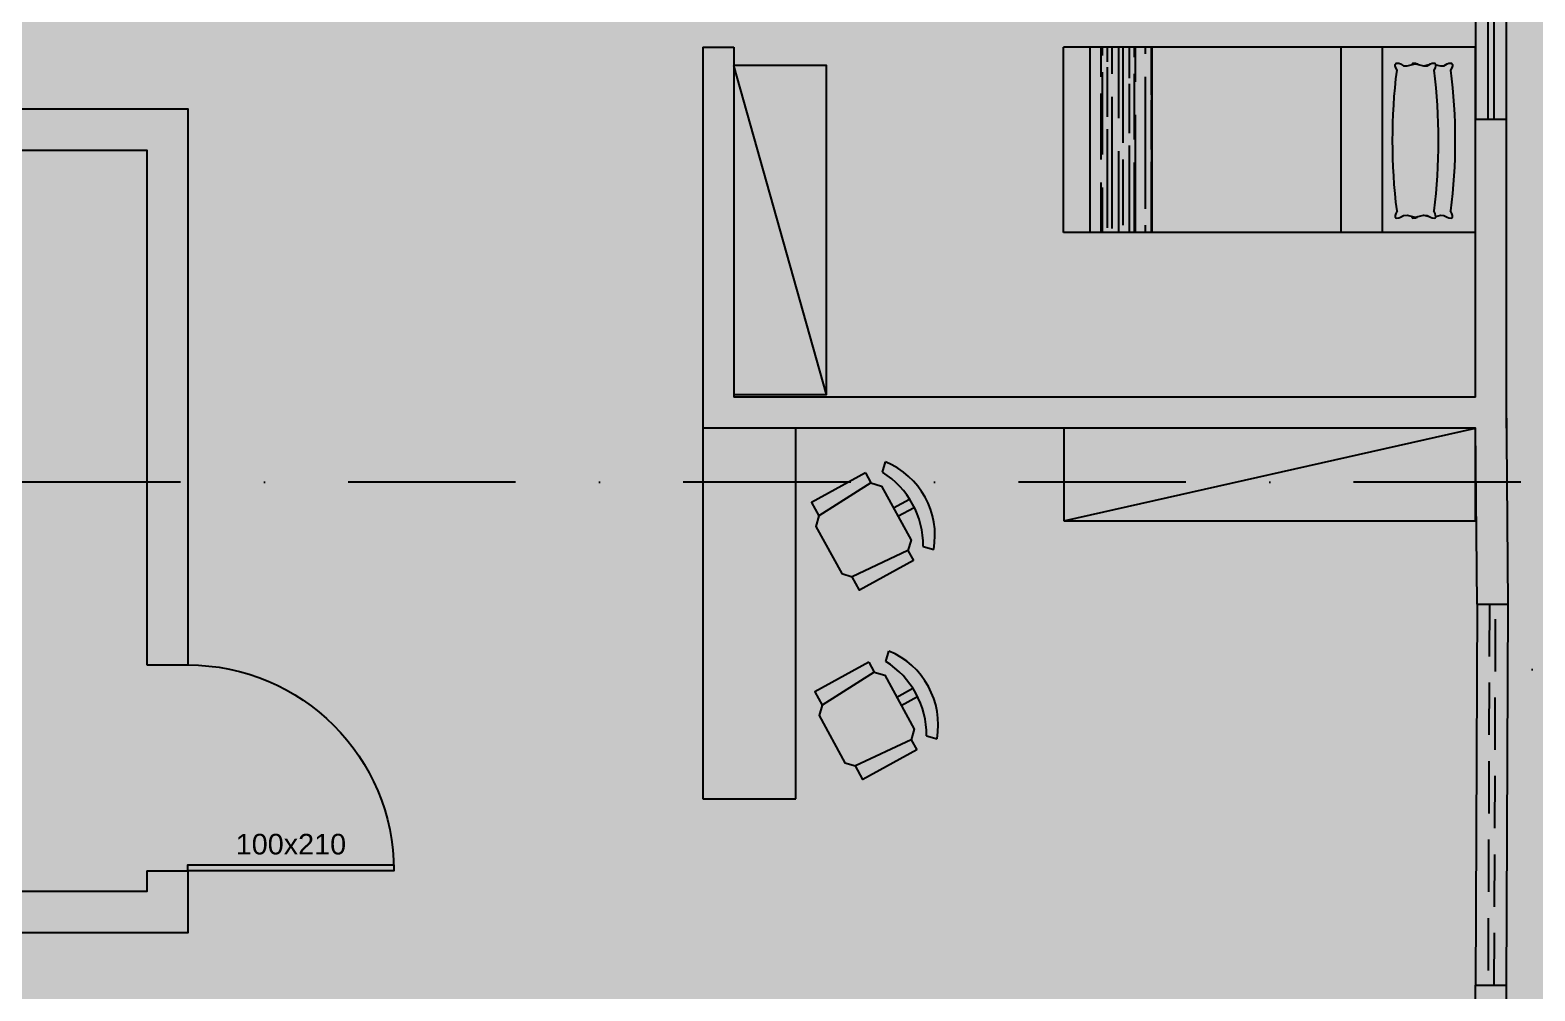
# Model space of a CAD drawing. Header units: centimetres. Extents: x 0 to 1084401, y -139216 to 99734.
# Drawn here: x 912094 to 912824, y 11545 to 12011 of the extents above; entities that cross this region are included whole.
import ezdxf
from ezdxf.enums import TextEntityAlignment as Align

# ---------------------------------------------------------------- set-up
doc = ezdxf.new("R2010")
doc.units = ezdxf.units.CM
doc.header["$LTSCALE"] = 4
doc.linetypes.add('DASHDOT', pattern=[25.4, 12.7, -6.35, 0, -6.35])
doc.linetypes.add('DASHED2', pattern=[9.524999999999999, 6.35, -3.175])
for name, color, linetype in [('0.1', 1, 'Continuous'), ('0.2', 2, 'Continuous'), ('0.4', 4, 'Continuous'), ('0.6', 6, 'Continuous'), ('02-CONT', 2, 'Continuous'), ('04', 254, 'Continuous'), ('AIT-LAY-HTC', 254, 'Continuous'), ('B-CORTE', 4, 'DASHDOT')]:
    doc.layers.add(name, color=color, linetype=linetype)
doc.styles.add('2mm 1-50', font='arial.ttf', dxfattribs={"height": 0.1})

# ---------------------------------------------------------------- blocks, each defined once
blk = doc.blocks.new('1_00e')
blk.add_lwpolyline([(-28.40539012428269, -52.25289090163764), (-25.40539012428269, -52.25289090163764), (-25.40539012428269, 47.74710909836236), (-28.40539012428269, 47.74710909836236)], close=True)
at = {"color": 1}
blk.add_arc((-28.40539012428326, -52.25289090163764), 100, 0, 90, dxfattribs=at)
blk = doc.blocks.new('CAMA-SOLTEIRO')
h = blk.add_hatch()
h.set_pattern_fill('AR-RROOF', color=256, scale=0.08, style=0)
h.set_pattern_definition([(0, (-259.2971654992087, -62.25848343646964), (0.176, 0.08), [1.2, -0.16, 0.4, -0.08]), (0, (-259.1907654992087, -62.21848343646964), (-0.08, 0.1064), [0.24, -0.0264, 0.48, -0.06]), (0, (-259.2571654992087, -62.19048343646964), (0.416, 0.0536), [0.64, -0.112, 0.32, -0.08])])
h.paths.add_polyline_path([(0.4499999999999886, -1.569999999997059), (-0.4500000000000455, -1.569999999997044), (-0.4500000000000455, -1.869999999999941), (0.4499999999999886, -1.869999999999969)])
at = {"layer": 'AIT-LAY-HTC'}
h = blk.add_hatch(color=254, dxfattribs=at)
h.paths.add_polyline_path([(0.4499999999999886, -0.6535763996212509), (-0.4499999999999886, -0.6535763996212509), (-0.4499999999999886, -1.569999999997044), (0.4499999999999886, -1.569999999997044)])
h.paths.add_polyline_path([(0.4499999999999886, -2.131628207280301e-14), (-0.4499999999999886, -7.105427357601002e-15), (-0.4500000000000455, -0.4535763996212623), (0.4499999999999886, -0.4535763996212623)])
h.paths.add_polyline_path([(0.3716982436171747, -0.373121244349754), (0.3723867664295994, -0.3861706267807321), (0.3655536251368972, -0.390699628518469), (0.3589239480322135, -0.390246726289142), (0.3496964401738865, -0.3873305654911334), (0.3375292817262334, -0.3814624037465322, -0.06240135273612517), (-0.3458491167673401, -0.3814624037465322), (-0.3580162752151068, -0.3873305654911476), (-0.3672437830732633, -0.3902467262891278), (-0.3738734601780038, -0.3906996285184547), (-0.3807066014707061, -0.3861706267807179), (-0.3800180786582814, -0.3731212443497398), (-0.3760551388454587, -0.3650755000255188), (-0.3677125645626802, -0.3491925823837292), (-0.367078841438115, -0.3321323483973302), (-0.3724699016728437, -0.3091402599489683), (-0.3738734601780038, -0.3092361431671051), (-0.3807066014707061, -0.3047071414293683), (-0.3800180786582814, -0.2916577589983902), (-0.3760551388454587, -0.2836120146741834), (-0.3731809529210182, -0.2781400276378534), (-0.3671426902825488, -0.2523877149917055), (-0.3671057082908646, -0.2513921359974702), (-0.3671426902825488, -0.2503965570033344), (-0.373180952921075, -0.2246442443571155), (-0.3760551388455156, -0.2191722573209276), (-0.3800180786582814, -0.2111265129965787), (-0.3807066014707061, -0.1980771305656006), (-0.3738734601780038, -0.1935481288278922), (-0.3724699016728437, -0.1936440120460148), (-0.367078841438115, -0.1706519235976387), (-0.3677125645626802, -0.1535916896112397), (-0.3760551388455156, -0.1377087719694785), (-0.3800180786582814, -0.1296630276452575), (-0.3807066014707061, -0.116613645214251), (-0.3738734601780038, -0.1120846434765284), (-0.3672437830733202, -0.1125375457058411), (-0.3580162752149931, -0.1154537065038497), (-0.3458491167673401, -0.1213218682484509, -0.06240135273612597), (0.3375292817262334, -0.1213218682484509), (0.3496964401739433, -0.1154537065038497), (0.3589239480322135, -0.1125375457058553), (0.3655536251368972, -0.1120846434765284), (0.3723867664295994, -0.1166136452142652), (0.3716982436171747, -0.1296630276452575), (0.3677353038042952, -0.1377087719695922), (0.3593927295215735, -0.1535916896112681), (0.3587590063970083, -0.1706519235976671), (0.364150066631737, -0.193644012046029), (0.3655536251368972, -0.193548128827878), (0.3723867664295994, -0.1980771305656006), (0.3716982436171747, -0.2111265129965929), (0.3677353038042384, -0.2191722573211123), (0.3648611178799115, -0.2246442443571297), (0.3588228552414421, -0.250396557003306), (0.358785873249758, -0.251392135997456), (0.3588228552414421, -0.2523877149917482), (0.3648611178799115, -0.2781400276378392), (0.3677353038042952, -0.2836120146742545), (0.3716982436171747, -0.2916577589984044), (0.3723867664295994, -0.3047071414293683), (0.3655536251368972, -0.3092361431670909), (0.364150066631737, -0.3091402599489825), (0.3587590063970083, -0.3321323483973586), (0.3593927295215735, -0.3491925823837292), (0.3677353038044657, -0.3650755000253483)], flags=16)
h.paths.add_polyline_path([(-0.4500000000000455, -1.869999999999926), (-0.4499999999999886, -1.99999999999995), (0.4499999999999886, -1.99999999999995), (0.4499999999999886, -1.869999999999969)])
h = blk.add_hatch(color=252, dxfattribs=at)
edge = h.paths.add_edge_path()
edge.add_line((0.3677353038042384, -0.1377087719696206), (0.3716982436171179, -0.1296630276452433))
edge.add_line((0.3716982436171747, -0.1296630276452433), (0.3723867664295994, -0.1166136452142652))
edge.add_line((0.3723867664295994, -0.1166136452142652), (0.3655536251368972, -0.1120846434765284))
edge.add_line((0.3655536251368972, -0.1120846434765284), (0.3589239480322135, -0.1125375457058411))
edge.add_line((0.3589239480322135, -0.1125375457058553), (0.3496964401739433, -0.1154537065038497))
edge.add_line((0.3496964401739433, -0.1154537065038355), (0.3375292817262334, -0.1213218682484509))
edge.add_ellipse((-0.004159917520553336, -2.848495806804841), major_axis=(1.943480023054445, 1.943480023054444), ratio=0.9999999999999957, start_angle=37.85859147788927, end_angle=52.14140852211052)
edge.add_line((-0.3458491167673401, -0.1213218682484651), (-0.35801627521505, -0.1154537065038497))
edge.add_line((-0.35801627521505, -0.1154537065038497), (-0.3672437830732633, -0.1125375457058553))
edge.add_line((-0.3672437830733202, -0.1125375457058553), (-0.3738734601780607, -0.1120846434765284))
edge.add_line((-0.3738734601780607, -0.1120846434765426), (-0.380706601470763, -0.116613645214251))
edge.add_line((-0.3807066014707061, -0.116613645214251), (-0.3800180786582814, -0.1296630276452433))
edge.add_line((-0.3800180786582814, -0.1296630276452433), (-0.3760551388454587, -0.1377087719697059))
edge.add_line((-0.3760551388454019, -0.1377087719697201), (-0.3677125645626802, -0.1535916896112681))
edge.add_line((-0.3677125645626802, -0.1535916896112681), (-0.367078841438115, -0.1706519235976671))
edge.add_line((-0.367078841438115, -0.1706519235976671), (-0.3724699016728437, -0.1936440120460148))
edge.add_line((-0.3724699016728437, -0.1936440120460148), (-0.3672437830733202, -0.1940010310572049))
edge.add_line((-0.3672437830733202, -0.1940010310572049), (-0.35801627521505, -0.1969171918551993))
edge.add_line((-0.35801627521505, -0.1969171918551993), (-0.3458491167673401, -0.2027853535998148))
edge.add_ellipse((-0.004159917520553336, -2.929959292156191), major_axis=(1.943480023054446, 1.943480023054447), ratio=0.9999999999999976, start_angle=37.85859147788932, end_angle=52.14140852211062, ccw=False)
edge.add_line((0.3375292817262334, -0.2027853535998148), (0.3496964401739433, -0.1969171918551851))
edge.add_line((0.3496964401739433, -0.1969171918551709), (0.3589239480322703, -0.1940010310572049))
edge.add_line((0.3589239480322135, -0.1940010310572049), (0.364150066631737, -0.193644012046029))
edge.add_line((0.364150066631737, -0.193644012046029), (0.3587590063970083, -0.1706519235976671))
edge.add_line((0.3587590063970083, -0.1706519235976671), (0.3593927295215735, -0.1535916896112681))
edge.add_line((0.3593927295215735, -0.1535916896112681), (0.3677353038042952, -0.1377087719696206))
edge = h.paths.add_edge_path()
edge.add_line((0.3585894172769599, -0.2513921359974987), (0.3588228552414421, -0.250396557003306))
edge.add_line((0.3588228552414421, -0.250396557003306), (0.3593927295215735, -0.2350551749626035))
edge.add_line((0.3593927295215735, -0.2350551749626035), (0.367735303804352, -0.2191722573207713))
edge.add_line((0.367735303804352, -0.2191722573207713), (0.3716982436171747, -0.2111265129966071))
edge.add_line((0.3716982436171747, -0.2111265129966071), (0.3723867664295994, -0.198077130565629))
edge.add_line((0.3723867664295994, -0.198077130565629), (0.3655536251368972, -0.1935481288278922))
edge.add_line((0.3655536251368972, -0.193548128827878), (0.3589239480322135, -0.1940010310571907))
edge.add_line((0.3589239480322135, -0.1940010310572049), (0.3496964401739433, -0.1969171918551993))
edge.add_line((0.3496964401739433, -0.1969171918551993), (0.3375292817262334, -0.2027853535998148))
edge.add_ellipse((-0.004159917520553336, -2.929959292156191), major_axis=(1.94348002305446, 1.94348002305446), ratio=0.9999999999999964, start_angle=37.85859147788919, end_angle=52.14140852211058)
edge.add_line((-0.3458491167673401, -0.2027853535998148), (-0.3580162752149931, -0.1969171918552135))
edge.add_line((-0.3580162752149931, -0.1969171918552135), (-0.3672437830733202, -0.1940010310571907))
edge.add_line((-0.3672437830733202, -0.1940010310571907), (-0.3738734601780038, -0.1935481288278638))
edge.add_line((-0.3738734601780038, -0.193548128827878), (-0.3807066014707061, -0.1980771305656006))
edge.add_line((-0.3807066014707061, -0.1980771305656006), (-0.3800180786582814, -0.2111265129965929))
edge.add_line((-0.3800180786582814, -0.2111265129965929), (-0.376055138845345, -0.2191722573210413))
edge.add_line((-0.376055138845345, -0.2191722573210413), (-0.3677125645626802, -0.2350551749625893))
edge.add_line((-0.3677125645626802, -0.2350551749626035), (-0.3671426902825488, -0.250396557003306))
edge.add_line((-0.3671426902825488, -0.2503965570032918), (-0.3669092523180666, -0.2513921359974702))
edge.add_line((-0.3669092523180666, -0.2513921359974702), (-0.3732120659238944, -0.278272720073609))
edge.add_line((-0.3732120659238944, -0.278272720073609), (-0.3759659441697067, -0.2921238786731593))
edge.add_line((-0.3759659441697067, -0.2921238786731593), (-0.3732120659238944, -0.3059750372728232))
edge.add_line((-0.3732120659238944, -0.3059750372728232), (-0.367078841438115, -0.3321323483973302))
edge.add_line((-0.367078841438115, -0.3321323483973302), (-0.3677125645626802, -0.3491925823837292))
edge.add_line((-0.3677125645626802, -0.3491925823837292), (-0.3760551388454587, -0.3650755000255756))
edge.add_line((-0.3760551388454587, -0.3650755000255756), (-0.3800180786582814, -0.3731212443497398))
edge.add_line((-0.3800180786582814, -0.3731212443497398), (-0.3807066014707061, -0.3861706267807179))
edge.add_line((-0.3807066014707061, -0.3861706267807179), (-0.3738734601780607, -0.3906996285184547))
edge.add_line((-0.3738734601780607, -0.390699628518469), (-0.3672437830733202, -0.390246726289142))
edge.add_line((-0.3672437830733202, -0.3902467262891278), (-0.35801627521505, -0.3873305654911192))
edge.add_line((-0.3580162752149931, -0.3873305654911192), (-0.3458491167673401, -0.381462403746518))
edge.add_ellipse((-0.004159917520553336, 2.345711534809816), major_axis=(1.943480023054408, 1.943480023054407), ratio=0.9999999999999963, start_angle=217.8585914778892, end_angle=232.1414085221106)
edge.add_line((0.3375292817262334, -0.3814624037465322), (0.3496964401739433, -0.3873305654911476))
edge.add_line((0.3496964401739433, -0.3873305654911476), (0.3589239480321567, -0.390246726289142))
edge.add_line((0.3589239480321567, -0.390246726289142), (0.3655536251368403, -0.3906996285184832))
edge.add_line((0.3655536251368972, -0.390699628518469), (0.3723867664295994, -0.3861706267807321))
edge.add_line((0.3723867664295994, -0.3861706267807321), (0.3716982436171747, -0.373121244349754))
edge.add_line((0.3716982436171747, -0.3731212443497398), (0.3677353038042384, -0.3650755000254762))
edge.add_line((0.3677353038042384, -0.3650755000254762), (0.3593927295215735, -0.3491925823837292))
edge.add_line((0.3593927295215735, -0.3491925823837292), (0.3587590063970083, -0.3321323483973302))
edge.add_line((0.3587590063970083, -0.3321323483973444), (0.3648922308827878, -0.3059750372727663))
edge.add_line((0.3648922308827878, -0.3059750372727521), (0.3676461091286001, -0.2921238786731735))
edge.add_line((0.3676461091286001, -0.2921238786731735), (0.3648922308827878, -0.2782727200736659))
edge.add_line((0.3648922308827878, -0.2782727200736659), (0.3585894172769599, -0.2513921359974987))
for points in [[(0.4499999999999886, -0.6535763996212509), (0.4499999999999886, -0.4535763996212623), (-0.4499999999999886, -0.4535763996212623), (-0.4499999999999886, -0.6535763996212509)], [(-0.4499999999999886, -1.569999999997044), (0.4499999999999886, -1.569999999997044), (0.4499999999999886, -1.869999999999955), (-0.4499999999999886, -1.869999999999955)]]:
    blk.add_hatch(color=252, dxfattribs=at).paths.add_polyline_path(points)
for p, q in [((-0.4500000000000455, 7.105427357601002e-15), (0.4499999999999886, -7.105427357601002e-15)), ((-0.4500000000000455, 7.105427357601002e-15), (-0.4499999999999886, -1.99999999999995)), ((0.4499999999999886, -7.105427357601002e-15), (0.4499999999999886, -1.99999999999995)), ((0.4499999999999886, -0.05000000000000426), (0.4499999999999886, -1.949999999999953)), ((0.4499999999999886, -0.4535763996212623), (-0.4499999999999886, -0.4535763996212623)), ((0.4499999999999886, -0.6535763996212509), (-0.4499999999999886, -0.6535763996212509)), ((-0.4499999999999886, -1.569999999997044), (0.4499999999999886, -1.569999999997044)), ((-0.4499999999999886, -1.869999999999941), (0.4499999999999886, -1.869999999999955)), ((-0.4499999999999886, -1.99999999999995), (0.4499999999999886, -1.99999999999995))]:
    blk.add_line(p, q)
for points in [[(-0.3724699016728437, -0.1936440120460148), (-0.367078841438115, -0.1706519235976529), (-0.3677125645626802, -0.1535916896112539), (-0.3760551388454587, -0.1377087719695353), (-0.3800180786582814, -0.1296630276452433), (-0.3807066014707061, -0.1166136452142652), (-0.3738734601780038, -0.1120846434765284), (-0.3672437830733202, -0.1125375457058553), (-0.35801627521505, -0.1154537065038497), (-0.3458491167673401, -0.1213218682484651)], [(0.364150066631737, -0.1936440120460148), (0.3587590063970083, -0.1706519235976671), (0.3593927295215735, -0.1535916896112539), (0.3677353038042952, -0.1377087719695496), (0.3716982436171747, -0.1296630276452575), (0.3723867664295994, -0.1166136452142652), (0.3655536251368972, -0.1120846434765284), (0.3589239480322135, -0.1125375457058553), (0.3496964401739433, -0.1154537065038497), (0.3375292817262334, -0.1213218682484651)], [(-0.3458491167673401, -0.3814624037465322), (-0.35801627521505, -0.3873305654911476), (-0.3672437830733202, -0.3902467262891278), (-0.3738734601780038, -0.3906996285184547), (-0.3807066014707061, -0.3861706267807179), (-0.3800180786582814, -0.3731212443497398), (-0.3760551388454587, -0.3650755000254478), (-0.3677125645626802, -0.3491925823837292), (-0.367078841438115, -0.3321323483973302), (-0.3732120659238944, -0.3059750372727663), (-0.3759659441697067, -0.2921238786731593), (-0.3732120659238944, -0.2782727200735664), (-0.367078841438115, -0.2521154089490025), (-0.3677125645626802, -0.2350551749626035), (-0.3760551388454587, -0.219172257320885), (-0.3800180786582814, -0.2111265129965929), (-0.3807066014707061, -0.1980771305656148), (-0.3738734601780038, -0.193548128827878), (-0.3672437830733202, -0.1940010310572049), (-0.35801627521505, -0.1969171918551993), (-0.3458491167673401, -0.2027853535998148)], [(0.3375292817262334, -0.3814624037465322), (0.3496964401739433, -0.3873305654911476), (0.3589239480322135, -0.390246726289142), (0.3655536251368972, -0.390699628518469), (0.3723867664295994, -0.3861706267807321), (0.3716982436171747, -0.373121244349754), (0.3677353038042952, -0.365075500025462), (0.3593927295215735, -0.3491925823837434), (0.3587590063970083, -0.3321323483973444), (0.3648922308827878, -0.3059750372727805), (0.3676461091286001, -0.2921238786731735), (0.3648922308827878, -0.2782727200735806), (0.3587590063970083, -0.2521154089490167), (0.3593927295215735, -0.2350551749626035), (0.3677353038042952, -0.219172257320885), (0.3716982436171747, -0.2111265129966071), (0.3723867664295994, -0.1980771305656148), (0.3655536251368972, -0.193548128827878), (0.3589239480322135, -0.1940010310572049), (0.3496964401739433, -0.1969171918551993), (0.3375292817262334, -0.2027853535998148)], [(-0.3724699016728437, -0.3091402599489825), (-0.3738734601780038, -0.3092361431671051), (-0.3807066014707061, -0.3047071414293683), (-0.3800180786582814, -0.2916577589983902), (-0.3760551388454587, -0.2836120146740981), (-0.373180952921075, -0.2781400276378818)], [(-0.3671426902825488, -0.2523877149916771), (-0.367078841438115, -0.2506688630459806), (-0.373180952921075, -0.2246442443571155)], [(0.3588228552414421, -0.2523877149916913), (0.3587590063970083, -0.2506688630459948), (0.3648611178799115, -0.2246442443571155)], [(0.364150066631737, -0.3091402599489825), (0.3655536251368972, -0.3092361431671051), (0.3723867664295994, -0.3047071414293825), (0.3716982436171747, -0.2916577589983902), (0.3677353038042952, -0.2836120146740981), (0.3648611178799115, -0.2781400276378818)]]:
    blk.add_lwpolyline(points)
for centre, radius, start, end in [((-0.004159917520553336, -2.848495806804841), 2.748495806804713, 82.85859147788834, 97.14140852211166), ((-0.004159917520553336, -2.929959292156191), 2.748495806804713, 82.85859147788834, 97.14140852211166), ((-0.004159917520553336, 2.345711534809816), 2.748495806804664, 262.8585914778884, 277.1414085221116)]:
    blk.add_arc(centre, radius, start, end)
blk = doc.blocks.new('cadeira31')
for p, q in [((533.9806244677055, 108.8269194911651), (525.4942774994332, 108.8269194911651)), ((533.9806244677055, 104.4680482461251), (525.5461243864366, 104.4680482461251))]:
    blk.add_line(p, q)
for points in [[(530.4662819320722, 126.449034984094), (526.9519393964405, 129.9633775197264)], [(537.494967003337, 89.5484383599551), (533.9806244677046, 93.06278089558751), (533.9806244677046, 121.1775211806461), (537.494967003337, 124.6918637162785)], [(537.494967003337, 129.9633775197264), (565.6097072883948, 129.9633775197264), (565.6097072883948, 122.9346924484623)], [(537.494967003337, 124.6918637162785), (537.494967003337, 129.9633775197264)], [(537.494967003337, 124.6918637162785), (565.6097072883948, 122.9346924484623)], [(565.6097072883948, 91.3056096277713), (569.124049824028, 94.81995216340371), (569.124049824028, 119.4203499128299), (565.6097072883948, 122.9346924484623)], [(537.494967003337, 84.2769245565072), (565.6097072883948, 84.2769245565072), (565.6097072883948, 91.3056096277713)], [(537.494967003337, 89.5484383599551), (565.6097072883948, 91.3056096277713)], [(537.494967003337, 84.2769245565072), (537.494967003337, 89.54843835995581)], [(530.4662819320722, 87.7912670921396), (526.9519393964405, 84.2769245565072)]]:
    blk.add_lwpolyline(points)
for centre, radius, start, end in [((555.505972498453, 107.120151038117), 36.56700428639113, 141.3401917459098, 218.65980825409), ((565.2582730348328, 107.120151038117), 39.80060802916926, 150.9453959009229, 209.0546040990771)]:
    blk.add_arc(centre, radius, start, end)

msp = doc.modelspace()

# ---------------------------------------------------------------- hatches: boundary and pattern name
at = {"layer": '0.2', "true_color": 0x000000}
h = msp.add_hatch(color=18, dxfattribs=at)
h.dxf.hatch_style = 1
h.paths.add_polyline_path([(909238.234680186, 12513.01251930817), (907978.234680186, 12513.01251930817), (907978.234680186, 11823.01587522103), (907993.234680186, 11823.01587522103), (907993.234680186, 11838.01587522103), (907993.234680186, 12498.01251930817), (909223.234680186, 12498.01251930817), (909223.234680186, 11838.01587522103), (908158.234680186, 11838.01587522103), (908158.234680186, 11823.01587522103), (909238.234680186, 11823.01587522103)])
h.paths.add_polyline_path([(909458.234680186, 12513.01251930817), (909238.234680186, 12513.01251930817), (909238.234680186, 12253.01251930817), (909283.7346805937, 12253.01251930817), (909283.7346805937, 12253.01251936172), (909283.7346805937, 12264.01251929921), (909283.7346805937, 12268.01251930817), (909253.234680186, 12268.01251930817), (909253.234680186, 12498.01251930817), (909443.234680186, 12498.01251930817), (909443.234680186, 12268.01251930817), (909435.7346814985, 12268.01251930817), (909435.7346814985, 12253.01251930817), (909443.234680186, 12253.01251930817), (909443.234680186, 12123.01251930817), (909443.234680186, 12108.01251930817), (909458.234680186, 12108.01251930817), (909458.234680186, 12123.01251930817), (909548.234680186, 12123.01251930817), (909548.234680186, 12138.01251930817), (909458.234680186, 12138.01251930817), (909458.234680186, 12498.01251930817)])
h.paths.add_polyline_path([(909488.234680186, 12513.01251930817), (909458.234680186, 12513.01251930817), (909458.234680186, 12498.01251930817), (909488.234680186, 12498.01251930817)], flags=17)
h.paths.add_polyline_path([(909693.234680186, 12498.01251930817), (909744.234680186, 12498.01251930817), (909744.234680186, 12513.01251930817), (909678.234680186, 12513.01251930817), (909648.234680186, 12513.01251930817), (909648.234680186, 12498.01251930817), (909678.234680186, 12498.01251930817), (909678.234680186, 12138.01251930817), (909668.234680186, 12138.01251930817), (909668.234680186, 12123.01251930817), (909693.234680186, 12123.01251930817), (909845.234680186, 12123.01251930817), (909845.234680186, 12138.01251930817), (909693.234680186, 12138.01251930817), (909693.234680186, 12438.01251930817)])
h.paths.add_polyline_path([(909990.234680186, 12498.01251930817), (910085.234680186, 12498.01251930817), (910085.234680186, 12513.01251930817), (909975.234680186, 12513.01251930817), (909924.234680186, 12513.01251930817), (909924.234680186, 12498.01251930817), (909975.234680186, 12498.01251930817), (909975.234680186, 12438.01251930817), (909975.234680186, 12138.01251930817), (909965.234680186, 12138.01251930817), (909965.234680186, 12123.01251930817), (909990.234680186, 12123.01251930817), (910000.234680186, 12123.01251930817), (910000.234680186, 12138.01251930817), (909990.234680186, 12138.01251930817)])
h.paths.add_polyline_path([(910930.234680186, 12138.01251930826), (910620.234680186, 12138.01251930817), (910610.234680186, 12138.01251930817), (910610.234680186, 12148.01251930817), (910595.234680186, 12148.01251930817), (910595.234680186, 12138.01251930817), (910395.234680186, 12138.01251930817), (910395.234680186, 12498.01251930817), (910450.234680186, 12498.01251930817), (910450.234680186, 12513.01251930817), (910380.234680186, 12513.01251930817), (910285.234680186, 12513.01251930817), (910285.234680186, 12498.01251930817), (910380.234680186, 12498.01251930817), (910380.234680186, 12138.01251930817), (910100.234680186, 12138.01251930817), (910100.234680186, 12123.01251930817), (910395.234680186, 12123.01251930817), (910620.234680186, 12123.01251930817), (910930.234680186, 12123.01251930817)])
h.paths.add_polyline_path([(910610.234680186, 12498.01251930817), (910745.234680186, 12498.01251930817), (910745.234680186, 12513.01251930817), (910595.234680186, 12513.01251930817), (910540.234680186, 12513.01251930817), (910540.234680186, 12498.01251930817), (910595.234680186, 12498.01251930817), (910595.234680186, 12268.01251930817), (910610.234680186, 12268.01251930817)], flags=17)
h.paths.add_polyline_path([(911075.2346801861, 12498.01251930816), (911130.2346801861, 12498.01251930816), (911130.2346801861, 12513.01251930816), (911060.2346801861, 12513.01251930816), (910925.234680186, 12513.01251930817), (910925.234680186, 12498.01251930817), (911060.2346801861, 12498.01251930817), (911060.2346801861, 12138.0125193083), (911050.234680186, 12138.0125193083), (911050.234680186, 12123.01251930817), (911075.234680186, 12123.01251930817), (911300.2346801861, 12123.01251930816), (911610.2346801861, 12123.01251930816), (911610.2346801861, 12138.01251930816), (911300.2346801861, 12138.01251930816), (911290.2346801861, 12138.01251930816), (911290.2346801861, 12148.01251930816), (911275.2346801861, 12148.01251930816), (911275.2346801861, 12138.01251930816), (911075.2346801861, 12138.01251930816)])
h.paths.add_polyline_path([(911290.2346801861, 12498.01251930816), (911425.2346801861, 12498.01251930816), (911425.2346801861, 12513.01251930816), (911275.2346801861, 12513.01251930816), (911220.2346801861, 12513.01251930816), (911220.2346801861, 12498.01251930816), (911275.2346801861, 12498.01251930816), (911275.2346801861, 12268.01251930816), (911290.2346801861, 12268.01251930816)], flags=17)
h.paths.add_polyline_path([(911755.2346801861, 12498.01251930817), (911810.2346801861, 12498.01251930817), (911810.2346801861, 12513.01251930817), (911740.2346801861, 12513.01251930817), (911605.2346801861, 12513.01251930816), (911605.2346801861, 12498.01251930816), (911740.2346801861, 12498.01251930816), (911740.2346801861, 12138.01251930816), (911730.2346801861, 12138.01251930816), (911730.2346801861, 12123.01251930816), (911755.2346801861, 12123.01251930816), (911980.2346801861, 12123.01251930817), (912290.2346801861, 12123.01251930817), (912290.2346801861, 12138.01251930817), (911980.2346801861, 12138.01251930817), (911970.2346801861, 12138.01251930817), (911970.2346801861, 12148.01251930817), (911955.2346801861, 12148.01251930817), (911955.2346801861, 12138.01251930817), (911755.2346801861, 12138.01251930817)])
h.paths.add_polyline_path([(911970.2346801861, 12498.01251930817), (912105.2346801861, 12498.01251930817), (912105.2346801861, 12513.01251930817), (911955.2346801861, 12513.01251930817), (911900.2346801861, 12513.01251930817), (911900.2346801861, 12498.01251930817), (911955.2346801861, 12498.01251930817), (911955.2346801861, 12268.01251930817), (911970.2346801861, 12268.01251930817)], flags=17)
h.paths.add_polyline_path([(909519.2346801861, 11598.01251930816), (909458.234680186, 11598.01251930816), (909458.234680186, 11791.69509158889), (909443.234680186, 11791.69509158889), (909443.234680186, 11583.01251930816), (909519.2346801861, 11583.01251930816)])
h.paths.add_polyline_path([(909458.234680186, 11958.01251930816), (909540.2346801863, 11958.01251930816), (909540.2346801863, 11973.01251930816), (909458.234680186, 11973.01251930816), (909458.234680186, 11988.01251930817), (909450.734680186, 11988.01251930817), (909443.234680186, 11988.01251930816), (909443.234680186, 11973.01251930816), (909443.234680186, 11896.48006278808), (909425.734680186, 11896.48006278808), (909425.734680186, 11888.98006278808), (909425.734680186, 11881.48006278808), (909443.234680186, 11881.48006278808), (909443.234680186, 11791.69509158889), (909458.234680186, 11791.69509158889), (909458.234680186, 11843.20322120492)])
h.paths.add_polyline_path([(909255.734680186, 11896.48006278808), (909238.234680186, 11896.48006278808), (909238.234680186, 11881.48006278808), (909255.734680186, 11881.48006278808)])
h.paths.add_polyline_path([(909685.2346801863, 11958.01251930816), (909885.2346801863, 11958.01251930816), (909885.2346801863, 11948.01251930816), (909900.2346801863, 11948.01251930816), (909900.2346801863, 11958.01251930816), (910220.2346801863, 11958.01251930816), (910220.2346801863, 11973.01251930816), (909670.2346801863, 11973.01251930816), (909660.2346801863, 11973.01251930816), (909660.2346801863, 11958.01251930816), (909670.2346801863, 11958.01251930816), (909670.2346801863, 11791.69509158889), (909685.2346801863, 11791.69509158889)])
h.paths.add_polyline_path([(909685.2346801863, 11791.69509158889), (909670.2346801863, 11791.69509158889), (909670.2346801863, 11598.01251930816), (909609.2346801861, 11598.01251930816), (909609.2346801861, 11583.01251930816), (909685.2346801863, 11583.01251930816), (909740.2346801863, 11583.01251930816), (909740.2346801863, 11598.01251930816), (909685.2346801863, 11598.01251930816)])
h.paths.add_polyline_path([(910035.2346801863, 11598.01248478542), (909980.2346770478, 11598.01251930817), (909900.2346801863, 11598.01251930816), (909900.2346801863, 11791.69509158889), (909885.2346801863, 11791.69509158889), (909885.2346801863, 11598.01251930816), (909830.2346801863, 11598.01251930816), (909830.2346801863, 11583.01251930816), (909900.2346801863, 11583.01251930816), (910035.2346801863, 11583.01251930816)])
h.paths.add_polyline_path([(909900.2346801863, 11828.01251930816), (909885.2346801863, 11828.01251930816), (909885.2346801863, 11791.69509158889), (909900.2346801863, 11791.69509158889)], flags=17)
h.paths.add_polyline_path([(910477.7346801863, 11598.01251930816), (910365.2346801863, 11598.01251930816), (910365.2346801863, 11791.69509158889), (910350.2346801863, 11791.69509158889), (910350.2346801863, 11598.01251930816), (910215.2346801863, 11598.01251930816), (910215.2346801863, 11583.01251930816), (910365.2346801863, 11583.01251930816), (910477.7346801863, 11583.01251930816)])
h.paths.add_polyline_path([(910365.2346801863, 11973.01251930816), (910340.2346801863, 11973.01251930816), (910340.2346801863, 11958.01251930816), (910350.2346801863, 11958.01251930816), (910350.2346801863, 11791.69509158889), (910365.2346801863, 11791.69509158889)])
h.paths.add_polyline_path([(910925.2346801863, 11791.69509158889), (910910.2346801863, 11791.69509158889), (910910.2346801863, 11598.01251930816), (910797.7346801863, 11598.01251930816), (910797.7346801863, 11583.01251930816), (910910.2346801863, 11583.01251930816), (910980.2346801863, 11583.01251930816), (910980.2346801863, 11598.01251930816), (910925.2346801863, 11598.01251930816)])
h.paths.add_polyline_path([(910925.2346801863, 11958.01251930816), (911125.2346801863, 11958.01251930816), (911125.2346801863, 11948.01251930816), (911140.2346801863, 11948.01251930816), (911140.2346801863, 11958.01251930816), (911150.2346801863, 11958.01251930816), (911460.2346801863, 11958.01251930816), (911460.2346801863, 11973.01251930816), (911150.2346801863, 11973.01251930816), (910910.2346801863, 11973.01251930816), (910910.2346801863, 11791.69509158889), (910925.2346801863, 11791.69509158889)])
h.paths.add_polyline_path([(911140.2346801863, 11791.69509158889), (911125.2346801863, 11791.69509158889), (911125.2346801863, 11598.01251930816), (911070.2346801863, 11598.01251930816), (911070.2346801863, 11583.01251930816), (911140.2346801863, 11583.01251930816), (911275.2346801863, 11583.01251930816), (911275.2346801863, 11598.01248478542), (911220.2346770478, 11598.01251930817), (911140.2346801863, 11598.01251930816)])
h.paths.add_polyline_path([(911140.2346801863, 11828.01251930816), (911125.2346801863, 11828.01251930816), (911125.2346801863, 11791.69509158889), (911140.2346801863, 11791.69509158889)], flags=17)
h.paths.add_polyline_path([(912170.2346801863, 11603.01251930813), (912150.2346801863, 11603.01251930813), (912150.2346801863, 11593.01251930813), (911610.2346801863, 11593.01251930813), (911610.2346801863, 11791.69509158889), (911590.2346801863, 11791.69509158889), (911590.2346801863, 11598.01251930816), (911455.2346801863, 11598.01251930816), (911455.2346801863, 11583.01251930816), (911590.2346801863, 11583.01251930816), (911590.2346801863, 11368.01251930813), (911590.2346801861, 11348.01251930813), (911605.2346801861, 11348.01251930812), (911605.2346801863, 11368.01251930813), (911850.2346801863, 11368.01251930813), (911850.2346801863, 11413.51251971582), (911850.2346801327, 11413.51251971582), (911839.2346801952, 11413.51251971582), (911835.2346801863, 11413.51251971582), (911835.2346801863, 11383.01251930813), (911605.2346801863, 11383.01251930813), (911605.2346801863, 11573.01251930813), (911835.2346801863, 11573.01251930813), (911835.2346801863, 11565.5125206206), (911850.2346801863, 11565.5125206206), (911850.2346801863, 11573.01251930813), (912170.2346801863, 11573.01251930813)])
h.paths.add_polyline_path([(911610.2346801863, 11953.01251930816), (912150.2346801863, 11953.01251930816), (912150.2346801863, 11791.69509158889), (912170.2346801863, 11791.69509158889), (912170.2346801863, 11973.01251930816), (911590.2346801863, 11973.01251930816), (911580.2346801863, 11973.01251930816), (911580.2346801863, 11958.01251930816), (911590.2346801863, 11958.01251930816), (911590.2346801863, 11791.69509158889), (911610.2346801863, 11791.69509158889)])
h.paths.add_polyline_path([(912170.2346801863, 11791.69509158889), (912150.2346801863, 11791.69509158889), (912150.2346801863, 11703.01251930813), (912170.2346801863, 11703.01251930813)], flags=17)
h.paths.add_polyline_path([(912810.2346801861, 11547.51251930817), (912795.2346801861, 11547.51251930817), (912795.2346801861, 11497.01251930817), (912595.437256688, 11497.01251930817), (912435.2346801861, 11497.01251930817), (912420.2346801861, 11497.01251930817), (912420.2346801861, 11482.01251930817), (912420.2346801861, 11382.01251930817), (912435.2346801861, 11382.01251930817), (912435.2346801861, 11482.01251930817), (912685.4164668879, 11482.01251930817), (912795.2346801861, 11482.01251930817), (912795.2346801861, 11427.01251930817), (912810.2346801861, 11427.01251930817), (912810.2346801861, 11497.01251930817)])
h.paths.add_polyline_path([(912810.2346801861, 11307.01251930817), (912795.2346801861, 11307.01251930817), (912795.2346801861, 11252.01251930817), (912435.2346801861, 11252.01251930817), (912435.2346801861, 11262.01251930817), (912420.2346801861, 11262.01251930817), (912420.2346801861, 11237.01251930817), (912420.2346801861, 11227.01251930817), (912435.2346801861, 11227.01251930817), (912435.2346801861, 11237.01251930817), (912795.2346801861, 11237.01251930817), (912795.2346801861, 11102.01251930817), (912810.2346801861, 11102.01251930817), (912810.2346801861, 11252.01251930817)])
h.paths.add_polyline_path([(912435.2346801861, 11107.01251930817), (912420.2346801861, 11107.01251930817), (912420.2346801861, 10797.01251930817), (912420.2346801861, 10557.01251930817), (912420.2346801861, 10387.01251930817), (912435.2346801861, 10387.01251930817), (912435.2346801861, 10557.01251930817), (912480.2346801861, 10557.01251930817), (912795.2346801861, 10557.01251930817), (912795.2346801861, 10422.01251930817), (912810.2346801861, 10422.01251930817), (912810.2346801861, 10572.01251930817), (912810.2346801861, 10627.01251930817), (912795.2346801861, 10627.01251930817), (912795.2346801861, 10572.01251930817), (912435.2346801861, 10572.01251930817), (912435.2346801861, 10772.01251930817), (912445.2346801861, 10772.01251930817), (912445.2346801861, 10787.01251930817), (912435.2346801861, 10787.01251930817), (912435.2346801861, 10797.01251930817)])
h.paths.add_polyline_path([(912810.2346801861, 10922.01251930817), (912795.2346801861, 10922.01251930817), (912795.2346801861, 10787.01251930817), (912565.2346801861, 10787.01251930817), (912565.2346801861, 10772.01251930817), (912795.2346801861, 10772.01251930817), (912795.2346801861, 10717.01251930817), (912810.2346801861, 10717.01251930817), (912810.2346801861, 10787.01251930817)], flags=17)
h.paths.add_polyline_path([(912810.2346801861, 10242.01251930817), (912795.2346801861, 10242.01251930817), (912795.2346801861, 10107.01251930817), (912565.2346801861, 10107.01251930817), (912565.2346801861, 10092.01251930817), (912795.2346801861, 10092.01251930817), (912795.2346801861, 10037.01251930817), (912810.2346801861, 10037.01251930817), (912810.2346801861, 10107.01251930817)], flags=17)
h.paths.add_polyline_path([(912435.2346801861, 10092.01251930817), (912445.2346801861, 10092.01251930817), (912445.2346801861, 10107.01251930817), (912435.2346801861, 10107.01251930817), (912435.2346801861, 10267.01251930817), (912410.2346801861, 10267.01251930817), (912410.2346801861, 10252.01251930817), (912420.2346801861, 10252.01251930817), (912420.2346801861, 9892.01251930817), (912285.2346801861, 9892.01251930817), (912285.2346801861, 9877.01251930817), (912435.2346801861, 9877.01251930817), (912810.2346801861, 9877.01251930817), (912810.2346801861, 9947.01251930817), (912795.2346801861, 9947.01251930817), (912795.2346801861, 9892.01251930817), (912435.2346801861, 9892.01251930817)])
h.paths.add_polyline_path([(912290.2346801861, 10267.01251930817), (911980.2346801861, 10267.01251930817), (911740.2346801861, 10267.01251930817), (911730.2346801861, 10267.01251930818), (911730.2346801861, 10252.01251930818), (911740.2346801861, 10252.01251930818), (911740.2346801861, 9892.012519308182), (911605.2346801861, 9892.012519308182), (911605.2346801861, 9877.012519308182), (911755.2346801861, 9877.012519308182), (911810.2346801861, 9877.01251930817), (911810.2346801861, 9892.01251930817), (911755.2346801861, 9892.01251930817), (911755.2346801861, 10252.01251930817), (911955.2346801861, 10252.01251930817), (911955.2346801861, 10242.01251930817), (911970.2346801861, 10242.01251930817), (911970.2346801861, 10252.01251930817), (911980.2346801861, 10252.01251930817), (912290.2346801861, 10252.01251930817)])
h.paths.add_polyline_path([(911970.2346801861, 10122.01251930817), (911955.2346801861, 10122.01251930817), (911955.2346801861, 9892.01251930817), (911900.2346801861, 9892.01251930817), (911900.2346801861, 9877.01251930817), (911970.2346801861, 9877.01251930817), (912105.2346801861, 9877.01251930817), (912105.2346801861, 9892.012484785424), (912050.2346770477, 9892.01251930818), (911970.2346801861, 9892.01251930817)], flags=17)
h.paths.add_polyline_path([(911610.2346801861, 10267.01251930818), (911300.2346801861, 10267.01251930818), (911060.2346801861, 10267.01251930818), (911050.2346801861, 10267.01251930818), (911050.2346801861, 10252.01251930818), (911060.2346801861, 10252.01251930818), (911060.2346801861, 9892.012519308179), (910925.2346801861, 9892.012519308179), (910925.2346801861, 9877.012519308179), (911075.2346801861, 9877.012519308179), (911130.2346801861, 9877.012519308182), (911130.2346801861, 9892.012519308182), (911075.2346801861, 9892.012519308182), (911075.2346801861, 10252.01251930818), (911275.2346801861, 10252.01251930818), (911275.2346801861, 10242.01251930818), (911290.2346801861, 10242.01251930818), (911290.2346801861, 10252.01251930818), (911300.2346801861, 10252.01251930818), (911610.2346801861, 10252.01251930818)])
h.paths.add_polyline_path([(911290.2346801861, 10122.01251930818), (911275.2346801861, 10122.01251930818), (911275.2346801861, 9892.012519308182), (911220.2346801861, 9892.012519308182), (911220.2346801861, 9877.012519308182), (911290.2346801861, 9877.012519308182), (911425.2346801861, 9877.012519308182), (911425.2346801861, 9892.012484785435), (911370.2346770477, 9892.012519308193), (911290.2346801861, 9892.012519308182)], flags=17)
h.paths.add_polyline_path([(910610.2346801861, 10122.01251930818), (910595.2346801861, 10122.01251930818), (910595.2346801861, 9892.012519308179), (910540.2346801861, 9892.012519308179), (910540.2346801861, 9877.012519308179), (910610.2346801861, 9877.012519308179), (910745.2346801861, 9877.012519308179), (910745.2346801861, 9892.012484785431), (910690.2346770477, 9892.01251930819), (910610.2346801861, 9892.012519308179)], flags=17)
h.paths.add_polyline_path([(910930.2346801861, 10267.01251930818), (910620.2346801861, 10267.01251930818), (910380.2346801861, 10267.01251930818), (910370.2346801861, 10267.01251930817), (910370.2346801861, 10252.01251930817), (910380.2346801861, 10252.01251930817), (910380.2346801861, 9892.012519308175), (910245.2346801861, 9892.012519308175), (910245.2346801861, 9877.012519308175), (910395.2346801861, 9877.012519308175), (910450.2346801861, 9877.012519308179), (910450.2346801861, 9892.012519308179), (910395.2346801861, 9892.012519308179), (910395.2346801861, 10252.01251930818), (910595.2346801861, 10252.01251930818), (910595.2346801861, 10242.01251930818), (910610.2346801861, 10242.01251930818), (910610.2346801861, 10252.01251930818), (910620.2346801861, 10252.01251930818), (910930.2346801861, 10252.01251930818)])
h.paths.add_polyline_path([(909930.2346801861, 10122.01251930817), (909915.2346801861, 10122.01251930817), (909915.2346801861, 9892.012519308175), (909860.2346801861, 9892.012519308175), (909860.2346801861, 9877.012519308175), (909930.2346801861, 9877.012519308175), (910065.2346801861, 9877.012519308175), (910065.2346801861, 9892.012484785428), (910010.2346770477, 9892.012519308186), (909930.2346801861, 9892.012519308175)])
h.paths.add_polyline_path([(910395.2346801861, 10792.01251930818), (910450.2346801861, 10792.01251930818), (910450.2346801861, 10807.01251930818), (910380.2346801861, 10807.01251930818), (910245.2346801861, 10807.01251930817), (910245.2346801861, 10792.01251930817), (910380.2346801861, 10792.01251930817), (910380.2346801861, 10432.01251930817), (910370.2346801861, 10432.01251930817), (910370.2346801861, 10417.01251930817), (910395.2346801861, 10417.01251930817), (910620.2346801861, 10417.01251930818), (910930.2346801861, 10417.01251930818), (910930.2346801861, 10432.01251930818), (910620.2346801861, 10432.01251930818), (910610.2346801861, 10432.01251930818), (910610.2346801861, 10442.01251930818), (910595.2346801861, 10442.01251930818), (910595.2346801861, 10432.01251930818), (910395.2346801861, 10432.01251930818)])
h.paths.add_polyline_path([(909930.2346801861, 10792.01251930817), (910065.2346801861, 10792.01251930817), (910065.2346801861, 10807.01251930817), (909915.2346801861, 10807.01251930817), (909860.2346801861, 10807.01251930817), (909860.2346801861, 10792.01251930817), (909915.2346801861, 10792.01251930817), (909915.2346801861, 10562.01251930817), (909930.2346801861, 10562.01251930817)])
h.paths.add_polyline_path([(910610.2346801861, 10792.01251930818), (910745.2346801861, 10792.01251930818), (910745.2346801861, 10807.01251930818), (910595.2346801861, 10807.01251930818), (910540.2346801861, 10807.01251930818), (910540.2346801861, 10792.01251930818), (910595.2346801861, 10792.01251930818), (910595.2346801861, 10562.01251930818), (910610.2346801861, 10562.01251930818)], flags=17)
h.paths.add_polyline_path([(911075.2346801861, 10792.01251930818), (911135.2346801864, 10792.01251930818), (911135.2346801864, 10807.01251930818), (911060.2346801861, 10807.01251930818), (910925.2346801861, 10807.01251930818), (910925.2346801861, 10792.01251930818), (911060.2346801861, 10792.01251930818), (911060.2346801861, 10432.01251930818), (911050.2346801861, 10432.01251930818), (911050.2346801861, 10417.01251930818), (911075.2346801861, 10417.01251930818), (911075.2346801861, 10577.01251930818), (911085.2346801861, 10577.01251930818), (911085.2346801861, 10592.01251930818), (911075.2346801861, 10592.01251930818)])
h.paths.add_polyline_path([(911350.2346801861, 10592.01251930818), (911340.2346801861, 10592.01251930818), (911340.2346801861, 10792.01251930818), (911400.234680186, 10792.01251930818), (911400.234680186, 10807.01251930818), (911325.2346801861, 10807.01251930818), (911265.2346801864, 10807.01251930818), (911265.2346801864, 10792.01251930818), (911325.2346801861, 10792.01251930818), (911325.2346801861, 10592.01251930818), (911185.2346801861, 10592.01251930818), (911185.2346801861, 10577.01251930818), (911340.2346801861, 10577.01251930818), (911350.2346801861, 10577.01251930818)])
h.paths.add_polyline_path([(911605.2346801858, 10807.01251930817), (911605.2346801859, 11048.01251930812), (911590.2346801859, 11048.01251930813), (911590.2346801858, 10807.01251930817), (911530.234680186, 10807.01251930817), (911530.234680186, 10792.01251930817), (911590.2346801858, 10792.01251930817), (911590.2346801858, 10592.01251930817), (911580.2346801858, 10592.01251930817), (911450.2346801861, 10592.01251930817), (911450.2346801861, 10577.01251930817), (911580.2346801858, 10577.01251930817), (911605.2346801858, 10577.01251930817)])
h.paths.add_polyline_path([(907079.0488032299, 11884.22768590236), (907516.8949570761, 11884.22768590236), (907516.8949570761, 11937.05405952874), (907079.0488032299, 11937.05405952874)], flags=9)
h.paths.add_polyline_path([(912469.9472313457, 12187.78809911715), (912469.9472313457, 12258.23693949918), (912451.5666037876, 12258.23693949918), (912451.5666037876, 12187.78809911715)], flags=9)
h.paths.add_polyline_path([(904229.8653860156, 11891.67401013227), (904300.3142263977, 11891.67401013227), (904300.3142263977, 11910.05463769025), (904229.8653860156, 11910.05463769025)], flags=9)
h.paths.add_polyline_path([(903549.8653860156, 11891.67401013227), (903620.3142263977, 11891.67401013227), (903620.3142263977, 11910.05463769025), (903549.8653860156, 11910.05463769025)], flags=9)
h.paths.add_polyline_path([(910333.9027565847, 11862.78809911714), (910333.9027565847, 11933.23693949918), (910315.5221290266, 11933.23693949918), (910315.5221290266, 11862.78809911714)], flags=9)
h.paths.add_polyline_path([(911573.9027565847, 11862.78809911714), (911573.9027565847, 11933.23693949918), (911555.5221290266, 11933.23693949918), (911555.5221290266, 11862.78809911714)], flags=9)
h.paths.add_polyline_path([(912403.9027565845, 12162.73408696168), (912403.9027565845, 12233.18292734371), (912385.5221290264, 12233.18292734371), (912385.5221290264, 12162.73408696168)], flags=9)
h.paths.add_polyline_path([(911723.9027565845, 12162.73408696168), (911723.9027565845, 12233.18292734371), (911705.5221290264, 12233.18292734371), (911705.5221290264, 12162.73408696168)], flags=25)
h.paths.add_polyline_path([(911043.9027565843, 12162.73408696168), (911043.9027565843, 12233.18292734371), (911025.5221290262, 12233.18292734371), (911025.5221290262, 12162.73408696168)], flags=25)
h.paths.add_polyline_path([(905951.7144862023, 11831.33205302533), (905951.7144862023, 11901.78089340737), (905933.3338586442, 11901.78089340737), (905933.3338586442, 11831.33205302533)], flags=9)
h.paths.add_polyline_path([(905885.670011441, 11831.33205302534), (905885.670011441, 11901.78089340737), (905867.2893838829, 11901.78089340737), (905867.2893838829, 11831.33205302534)], flags=9)
h.paths.add_polyline_path([(904641.2730390502, 11831.33205302534), (904641.2730390502, 11901.78089340737), (904622.8924114921, 11901.78089340737), (904622.8924114921, 11831.33205302534)], flags=9)
h.paths.add_polyline_path([(903960.670011441, 11831.33205302534), (903960.670011441, 11901.78089340737), (903942.2893838829, 11901.78089340737), (903942.2893838829, 11831.33205302534)], flags=9)
h.paths.add_polyline_path([(906552.6700114409, 12191.19827452873), (906552.6700114409, 12261.64711491076), (906534.2893838828, 12261.64711491076), (906534.2893838828, 12191.19827452873)], flags=9)
h.paths.add_polyline_path([(906143.7235026959, 12184.95739297826), (906214.172343078, 12184.95739297826), (906214.172343078, 12203.33802053624), (906143.7235026959, 12203.33802053624)], flags=9)
h.paths.add_polyline_path([(905872.670011441, 12191.19827452872), (905872.670011441, 12261.64711491075), (905854.2893838829, 12261.64711491075), (905854.2893838829, 12191.19827452872)], flags=9)
h.paths.add_polyline_path([(905463.723502696, 12184.95739297825), (905534.1723430781, 12184.95739297825), (905534.1723430781, 12203.33802053623), (905463.723502696, 12203.33802053623)], flags=9)
h.paths.add_polyline_path([(905192.670011441, 12191.19827452872), (905192.670011441, 12261.64711491076), (905174.2893838829, 12261.64711491076), (905174.2893838829, 12191.19827452872)], flags=9)
h.paths.add_polyline_path([(904783.723502696, 12184.95739297826), (904854.1723430781, 12184.95739297826), (904854.1723430781, 12203.33802053624), (904783.723502696, 12203.33802053624)], flags=9)
h.paths.add_polyline_path([(904512.670011441, 12191.19827452873), (904512.670011441, 12261.64711491077), (904494.2893838829, 12261.64711491077), (904494.2893838829, 12191.19827452873)], flags=9)
h.paths.add_polyline_path([(903832.670011441, 12191.19827452873), (903832.670011441, 12261.64711491077), (903814.2893838829, 12261.64711491077), (903814.2893838829, 12191.19827452873)], flags=9)
h.paths.add_polyline_path([(904103.723502696, 12184.95739297827), (904174.1723430781, 12184.95739297827), (904174.1723430781, 12203.33802053625), (904103.723502696, 12203.33802053625)], flags=9)
h.paths.add_polyline_path([(903423.723502696, 12184.95739297827), (903494.1723430781, 12184.95739297827), (903494.1723430781, 12203.33802053625), (903423.723502696, 12203.33802053625)], flags=9)
h.paths.add_polyline_path([(903280.670011441, 11831.33205302534), (903280.670011441, 11901.78089340737), (903262.2893838829, 11901.78089340737), (903262.2893838829, 11831.33205302534)], flags=9)
h.paths.add_polyline_path([(902951.5329718776, 11895.83307621772), (903002.4708982077, 11895.83307621772), (903002.4708982077, 11911.15026584937), (902951.5329718776, 11911.15026584937)], flags=9)
h.paths.add_polyline_path([(902796.7144862023, 11831.33205302534), (902796.7144862023, 11901.78089340737), (902778.3338586442, 11901.78089340737), (902778.3338586442, 11831.33205302534)], flags=9)
h.paths.add_polyline_path([(902730.6700114411, 11831.33205302534), (902730.6700114411, 11901.78089340737), (902712.289383883, 11901.78089340737), (902712.289383883, 11831.33205302534)], flags=9)
h.paths.add_polyline_path([(903152.670011441, 12191.19827452873), (903152.670011441, 12261.64711491077), (903134.2893838829, 12261.64711491077), (903134.2893838829, 12191.19827452873)], flags=9)
h.paths.add_polyline_path([(902812.6700114409, 12191.19827452873), (902812.6700114409, 12261.64711491077), (902794.2893838828, 12261.64711491077), (902794.2893838828, 12191.19827452873)], flags=9)
h.paths.add_polyline_path([(902547.670011441, 12191.19827452873), (902547.670011441, 12261.64711491077), (902529.2893838829, 12261.64711491077), (902529.2893838829, 12191.19827452873)], flags=9)
h = msp.add_hatch(color=18, dxfattribs=at)
h.dxf.hatch_style = 1
h.paths.add_polyline_path([(912810.234680186, 12513.01251930817), (912285.2346801861, 12513.01251930817), (912285.2346801861, 12498.01251930817), (912420.2346801861, 12498.01251930817), (912420.2346801861, 12138.01251930817), (912410.2346801861, 12138.01251930817), (912410.2346801861, 12123.01251930817), (912420.2346801861, 12123.01251930817), (912435.234680186, 12123.01251930817), (912435.234680186, 12283.01251930817), (912445.234680186, 12283.01251930817), (912445.234680186, 12298.01251930817), (912435.234680186, 12298.01251930817), (912435.234680186, 12498.01251930817), (912795.234680186, 12498.01251930817), (912795.234680186, 12443.01251930817), (912810.234680186, 12443.01251930817)])
h.paths.add_polyline_path([(912810.234680186, 12298.01251930817), (912810.234680186, 12353.01251930817), (912795.234680186, 12353.01251930817), (912795.234680186, 12298.01251930817), (912565.234680186, 12298.01251930817), (912565.234680186, 12283.01251930817), (912795.234680186, 12283.01251930817), (912795.234680186, 12148.01251930817), (912810.234680186, 12148.01251930817)], flags=17)
h.paths.add_polyline_path([(912810.234680186, 11968.01251930817), (912795.234680186, 11968.01251930817), (912795.234680186, 11833.01251930817), (912435.234680186, 11833.01251930817), (912435.234680186, 12003.01251930817), (912420.234680186, 12003.01251930817), (912420.2346801861, 11833.01251930817), (912420.2346801861, 11818.01251930817), (912435.2346801861, 11818.01251930817), (912795.2346801861, 11818.01251930817), (912795.469711416, 11791.69509158889), (912810.5485940903, 11791.69509158889), (912810.234680186, 11833.01251932349)])
h.paths.add_polyline_path([(912810.5485940903, 11791.69509158889), (912795.469711416, 11791.69509158889), (912795.9981912678, 11732.51899698742), (912810.9981912678, 11732.51899698742)])
h.paths.add_polyline_path([(909770.2346801861, 9892.012519308175), (909715.2346801861, 9892.012519308175), (909715.2346801861, 10252.01251930817), (909915.2346801861, 10252.01251930817), (909915.2346801861, 10242.01251930817), (909930.2346801861, 10242.01251930817), (909930.2346801861, 10252.01251930817), (909940.2346801861, 10252.01251930817), (910250.2346801861, 10252.01251930817), (910250.2346801861, 10267.01251930817), (909940.2346801861, 10267.01251930817), (909715.2346801861, 10267.01251930817), (909715.2346801861, 10417.01251930817), (909940.2346801861, 10417.01251930817), (910250.2346801861, 10417.01251930817), (910250.2346801861, 10432.01251930817), (909940.2346801861, 10432.01251930817), (909930.2346801861, 10432.01251930817), (909930.2346801861, 10442.01251930817), (909915.2346801861, 10442.01251930817), (909915.2346801861, 10432.01251930817), (909715.2346801861, 10432.01251930817), (909715.2346801861, 10792.01251930817), (909770.2346801861, 10792.01251930817), (909770.2346801861, 10807.01251930817), (909700.2346801861, 10807.01251930817), (909557.7346801861, 10807.01251930817), (909557.7346801861, 10792.01251930817), (909700.2346801861, 10792.01251930817), (909700.2346801861, 9892.012519308175), (909637.7346801861, 9892.012519308175), (909637.7346801861, 9877.012519308175), (909715.2346801861, 9877.012519308175), (909770.2346801861, 9877.012519308175)])
at = {"layer": '0.4', "true_color": 0xf8f3ec}
h = msp.add_hatch(color=7, dxfattribs=at)
h.dxf.hatch_style = 1
h.paths.add_polyline_path([(917643.7551293693, 6257.4967636172), (917643.7551293693, 15479.04640484059), (896254.9483097381, 15479.04640484059), (896254.9483097381, 6257.4967636172)])
at = {"layer": '0.6'}
h = msp.add_hatch(dxfattribs=at)
h.set_pattern_fill('AR-SAND', color=4, scale=8)
h.set_pattern_definition([(37.50000000000001, (221325.3893262838, -35669.2913394301), (-12.80025036787237, 391.5305898634739), [0, -308.864, 0, -345.44, 0, -330.2]), (7.499999999999999, (221325.3893262838, -35669.2913394301), (359.6186265104021, 573.4600804546834), [0, -166.624, 0, -278.384, 0, -106.68]), (327.5, (221075.4533262838, -35669.2913394301), (632.7938961931663, 1.14974774283661), [0, -101.6, 0, -365.76, 0, -477.52]), (317.5, (221075.4533262838, -35669.2913394301), (610.8451619778377, 178.343458605773), [0, -50.8, 0, -239.776, 0, -274.32])])
h.paths.add_polyline_path([(903584.5111404705, 10375.23412559529), (903584.5111404705, 10225.2341255953), (903583.9954952495, 9710.250829488396), (904640.2257396065, 9713.138273802688), (904640.2257396065, 10028.13827380269), (904640.2257396065, 11551.55647321635), (902349.0019350428, 11551.55647321635), (902349.0019350428, 12541.47670687522), (906584.0019350427, 12541.47670687522), (906584.0019350427, 12151.47670687522), (907978.2346801861, 12151.47670687522), (907978.2346801861, 12513.01251930817), (912810.2346801863, 12513.01251930817), (912810.2346801863, 10275.20962031728), (913083.5726628433, 10275.20962031728), (913921.5026210955, 12691.47670687521), (900921.062621098, 12691.47670687521), (900539.1768547149, 9701.927128932919), (900981.309346494, 9703.135798118805), (900979.9274902737, 10208.62029579638), (900979.9274902737, 11518.62029579661), (901964.9274902737, 11518.62029579661), (901964.9274902737, 11188.62029579661), (903019.9274902738, 11188.62029579661), (903019.9274902738, 10375.23412559529)])
h.paths.add_polyline_path([(911590.2346801859, 10807.01251930818), (911590.2346801864, 11583.01251930816), (909443.2346801861, 11583.01251930816), (909443.2346801861, 11881.48006278808), (909238.2346801863, 11881.48006278808), (909238.2346801863, 10807.01251930818)], flags=17)
h.paths.add_polyline_path([(908008.2346801861, 10807.01251930818), (908008.2346801861, 11881.48006278808), (906584.0019350427, 11881.48006278808), (906584.0019350427, 11551.55647321635), (905397.0019350427, 11551.55647321635), (905397.0019350427, 11336.55647321634), (905397.0019350428, 10807.01251930818)], flags=17)
h.paths.add_polyline_path([(903464.2420510524, 10805.68379969053), (904140.6933331037, 10805.68379969053), (904140.6933331037, 10928.94533815207), (903464.2420510524, 10928.94533815207)], flags=16)
h.paths.add_polyline_path([(904638.946016674, 10940.06881881168), (904638.946016674, 11236.76332430619), (904586.1196430477, 11236.76332430619), (904586.1196430477, 10940.06881881168)], flags=16)
h.paths.add_polyline_path([(910179.8975880961, 11095.81605177183), (910856.3488701474, 11095.81605177183), (910856.3488701474, 11219.07759023337), (910179.8975880961, 11219.07759023337)], flags=16)
h.paths.add_polyline_path([(906482.4315113588, 11164.36319548866), (907158.8827934101, 11164.36319548866), (907158.8827934101, 11287.6247339502), (906482.4315113588, 11287.6247339502)], flags=16)
h.paths.add_polyline_path([(905458.717264115, 10940.06881881168), (905458.717264115, 11236.76332430619), (905405.8908904886, 11236.76332430619), (905405.8908904886, 10940.06881881168)], flags=16)

# ---------------------------------------------------------------- linework, layer by layer
at = {"layer": '0.1', "linetype": 'DASHED2'}
for p, q in [((912801.9981912678, 11732.51899698742), (912801.2346801861, 11547.51251930817)), ((912804.2346801861, 11547.51251930817), (912804.9981912678, 11732.51899698742))]:
    msp.add_line(p, q, dxfattribs=at)
at = {"layer": '0.2'}
for p, q in [((912795.2346801861, 12148.01251930817), (912795.2346801861, 11968.01251930817)), ((912801.2346801861, 12148.01251930817), (912801.2346801861, 11968.01251930817)), ((912804.2346801861, 11968.01251930817), (912804.2346801861, 12148.01251930817)), ((912810.2346801861, 11968.01251930817), (912810.2346801861, 12148.01251930817)), ((912480.234680186, 11834.29595005147), (912435.234680186, 11993.97285063304)), ((912420.2346801861, 11818.01251930817), (912420.2346801861, 11638.01251930817)), ((912465.2346801861, 11638.01251930817), (912465.2346801861, 11818.01251930817)), ((912595.437256688, 11773.01251930817), (912795.2346801861, 11818.01251930817)), ((912420.2346801861, 11638.01251930817), (912465.2346801861, 11638.01251930817))]:
    msp.add_line(p, q, dxfattribs=at)
for points in [[(912435.234680186, 11993.97285063304), (912435.234680186, 11834.29595005147), (912480.234680186, 11834.29595005147), (912480.234680186, 11993.97285063304)], [(912595.437256688, 11773.01251930817), (912795.2346801861, 11773.01251930817), (912795.2346801861, 11818.01251930817), (912595.437256688, 11818.01251930817)]]:
    msp.add_lwpolyline(points, close=True, dxfattribs=at)
at = {"layer": '0.6'}
for p, q in [((912420.234680186, 12003.01251930817), (912435.234680186, 12003.01251930817)), ((912795.234680186, 11968.01251930817), (912810.234680186, 11968.01251930817)), ((912435.2346801861, 11818.01251930817), (912420.2346801861, 11818.01251930817)), ((912795.9981912678, 11732.51899698742), (912795.2346801861, 11547.51251930817)), ((912795.9981912678, 11732.51899698742), (912810.9981912678, 11732.51899698742)), ((912810.2346801861, 11547.51251930817), (912810.9981912678, 11732.51899698742)), ((912150.2346801863, 11703.01251930813), (912170.2346801863, 11703.01251930813)), ((912150.2346801863, 11603.01251930813), (912170.2346801863, 11603.01251930813)), ((912795.2346801861, 11547.51251930817), (912810.2346801861, 11547.51251930817))]:
    msp.add_line(p, q, dxfattribs=at)
for points in [[(912420.234680186, 12003.01251930817), (912420.2346801861, 11833.01251930817)], [(912435.234680186, 12003.01251930817), (912435.234680186, 11833.01251930817)], [(911590.2346801863, 11973.01251930816), (912170.2346801863, 11973.01251930816), (912170.2346801863, 11703.01251930813)], [(912795.234680186, 11833.01251930817), (912795.234680186, 11968.01251930817)], [(912810.234680186, 11818.01251930817), (912810.234680186, 11968.01251930817)], [(912150.2346801863, 11603.01251930813), (912150.2346801863, 11593.01251930813), (911610.2346801863, 11593.01251930813), (911610.2346801863, 11953.01251930816), (912150.2346801863, 11953.01251930816), (912150.2346801863, 11703.01251930813)], [(912420.2346801861, 11833.01251930817), (912420.2346801861, 11818.01251930817)], [(912795.2346801861, 11833.01251930817), (912435.2346801861, 11833.01251930817)], [(912810.9981912678, 11732.51899698742), (912810.2346801861, 11833.01251930817)], [(912795.9981912678, 11732.51899698742), (912795.2346801861, 11818.01251930817), (912435.2346801861, 11818.01251930817), (912435.2346801861, 11818.01251930817)], [(912170.2346801863, 11603.01251930813), (912170.2346801863, 11573.01251930813), (911850.2346801863, 11573.01251930813)], [(912795.2346801861, 11497.01251930817), (912795.2346801861, 11547.51251930817)], [(912810.2346801861, 11482.01251930817), (912810.2346801861, 11547.51251930817)]]:
    msp.add_lwpolyline(points, dxfattribs=at)
at = {"layer": 'B-CORTE', "ltscale": 1.6}
msp.add_line((913793.2125947423, 11791.69509158889), (900484.8674224017, 11791.69509158889), dxfattribs=at)

# ---------------------------------------------------------------- block references
at = {"layer": '0.2', "xscale": 1.062924631088128, "yscale": 1.062924631088128, "zscale": 1.062924631088128, "rotation": 208.7409817610753}
for p in [(912956.9235521755, 12149.5305609421), (912958.5155086308, 12057.64958117789)]:
    msp.add_blockref('cadeira31', p, dxfattribs=at)
at = {"layer": '02-CONT', "xscale": -1, "rotation": 270}
msp.add_blockref('1_00e', (912222.4875710879, 11631.41790943242), dxfattribs=at)
at = {"layer": '04', "ltscale": 3, "xscale": -99.99999651281604, "yscale": 99.99999651281604, "zscale": 99.99999651281604, "rotation": 270.000035963785}
msp.add_blockref('CAMA-SOLTEIRO', (912795.2346519402, 11958.01251773889), dxfattribs=at)

# ---------------------------------------------------------------- texts
at = {"layer": '02-CONT', "style": '2mm 1-50'}
msp.add_text('100x210', height=10, dxfattribs=at).set_placement((912220.2346801863, 11616.01251930813), align=Align.MIDDLE_CENTER)

doc.saveas('drawing.dxf')
